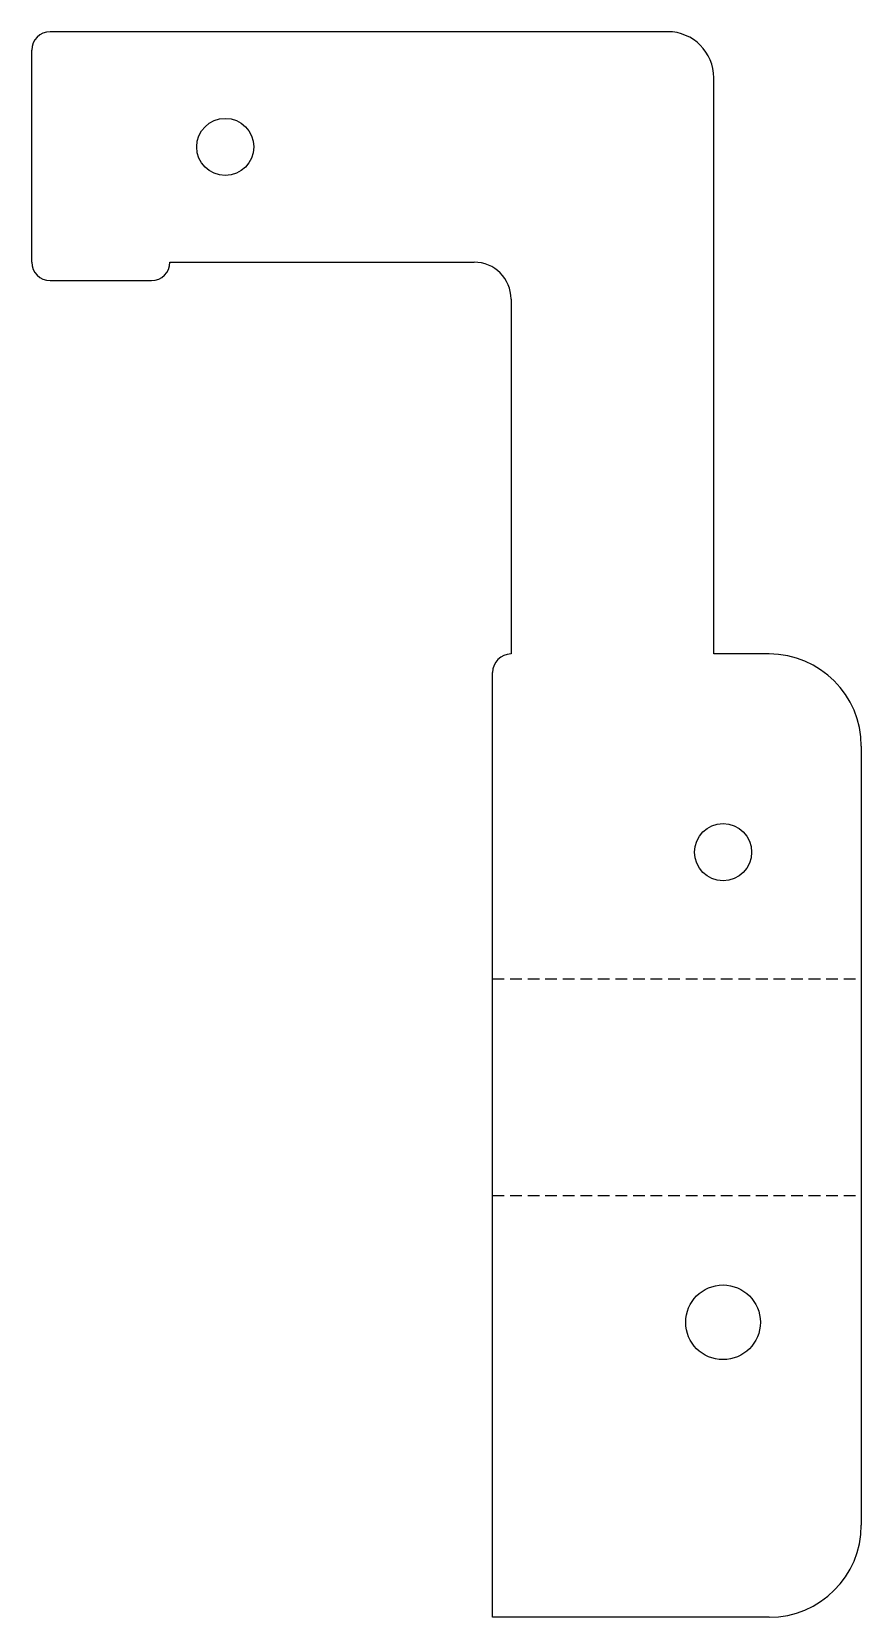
# Model space of a CAD drawing. Header units: millimetres. Extents: x 0 to 90, y -122 to 50.
import ezdxf

# ---------------------------------------------------------------- set-up
doc = ezdxf.new("R2010")
doc.units = ezdxf.units.MM
doc.linetypes.add('HIDDEN', pattern=[1.905, 1.27, -0.635])

msp = doc.modelspace()

# ---------------------------------------------------------------- linework, layer by layer
at = {"color": 7, "linetype": 'Continuous', "lineweight": 25}
for p, q in [((69, 50), (2, 50)), ((0, 25), (0, 48)), ((74, -17.5), (74, 45)), ((15, 25), (48, 25)), ((2, 23), (13, 23)), ((52, 21), (52, -17.5)), ((80, -17.5), (74, -17.5)), ((50, -122), (50, -19.5)), ((90, -27.5), (90, -112)), ((80, -122), (50, -122))]:
    msp.add_line(p, q, dxfattribs=at)
at = {"color": 7, "linetype": 'HIDDEN'}
for p, q in [((50, -52.75), (90, -52.75)), ((50, -76.25), (90, -76.25))]:
    msp.add_line(p, q, dxfattribs=at)
at = {"color": 7, "linetype": 'Continuous', "lineweight": 25}
for centre, radius in [((21, 37.5), 3.1), ((75, -39), 3.1), ((75, -90), 4.05)]:
    msp.add_circle(centre, radius, dxfattribs=at)
for centre, radius, start, end in [((2, 48), 2, 90, 180), ((69, 45), 5, 0, 90), ((2, 25), 2, 180, 270), ((13, 25), 2, 270, 0), ((48, 21), 4, 0, 90), ((52, -19.5), 2, 90, 180), ((80, -27.5), 10, 0, 90), ((80, -112), 10, 270, 0)]:
    msp.add_arc(centre, radius, start, end, dxfattribs=at)

doc.saveas('drawing.dxf')
